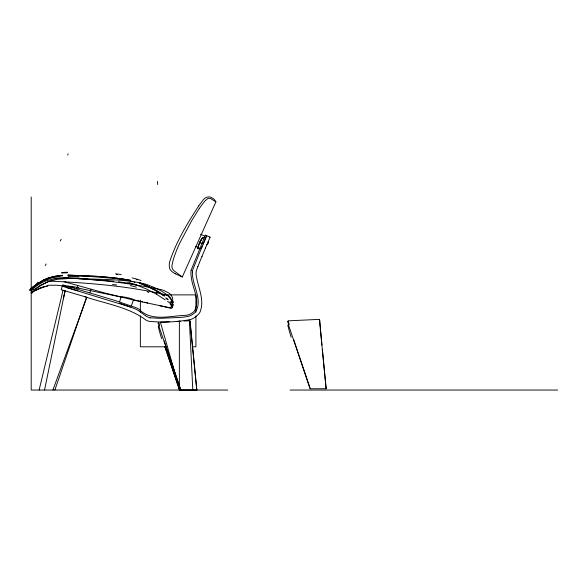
<?xml version="1.0" encoding="UTF-8"?>
<svg xmlns="http://www.w3.org/2000/svg" width="587" height="587" viewBox="0 0 587 587"><rect width="100%" height="100%" fill="white"/><g stroke="black" fill="none" stroke-linecap="round" stroke-linejoin="round"><path stroke-width="0.88" d="M173.121 305.915C171.646 293.544 156.67 288.54 146.743 284.446C125.934 278.803 104.082 279.992 82.752 278.509C66.412 278.003 47.364 275.978 34.244 287.865C31.896 288.753 28.895 297.462 33.672 291.277M192.389 272.163L192.397 273.968A19.342 19.342 0 0 0 192.595 275.919C193.703 287.747 203.102 301.982 194.869 312.724A20.083 20.083 0 0 1 191.157 315.256A10.639 10.639 0 0 1 188.926 316.173L188.016 316.4A61.415 61.415 0 0 1 180.429 317.398L160.06 318.33L150.228 317.809M172.754 301.168L172.673 298.922A8.35 8.35 0 0 0 170.986 295.012A10.434 10.434 0 0 0 168.968 293.089L164.353 290.697A46.116 46.116 0 0 0 161.674 289.758C124.737 282.076 86.715 277.871 48.948 277.849A13.905 13.905 0 0 0 47.76 278.069L42.469 280.733L31.206 288.701L33.789 289.64A1.658 1.658 0 0 0 34.457 289.464L40.121 285.348L48.64 281.525A11.498 11.498 0 0 1 50.343 281.151C89.275 282.897 128.758 286.038 166.715 295.004A12.562 12.562 0 0 1 168.3 295.907L169.658 296.971A8.416 8.416 0 0 1 171.103 298.739L172.585 302.584M172.439 306.744L172.16 307.427M210.058 237.229L209.764 237.038M203.036 238.043L202.985 237.596A6.178 0.675 -63.1 0 0 202.346 238.139M191.098 270.556L190.995 271.194A8.57 8.57 0 0 0 190.944 271.752L190.907 273.05A22.533 22.533 0 0 0 191.274 276.91C192.103 287.879 201.194 301.388 193.893 311.631A17.654 17.654 0 0 1 191.494 313.377L190.863 313.766A11.667 11.667 0 0 1 187.767 314.984L186.695 315.175A37.854 37.854 0 0 1 185.881 315.322C170.406 315.681 151.424 322.043 139.104 309.312A20.883 20.883 0 0 0 135.92 307.632L114.34 300.265L62.655 284.805L61.209 289.729L86.553 297.191L54.862 390.047M44.539 390.047L65.032 290.858M63.374 298.827L64.122 295.298M64.181 295.298L65.098 290.858M173.048 304.213L171.69 308.41L164.602 306.832M39.124 390.047L63.044 290.264M172.666 304.763L172.409 305.482M76.684 288.929L77.675 285.561M89.877 292.84L90.941 289.259M165.189 299.847L156.494 294.197L157.301 291.534L155.804 290.704M119.557 301.901L121.076 297.117M131.356 305.834L133.44 300.045M52.918 390.047L86.861 297.293M197.848 266.579L196.293 270.908L196.043 273.388A13.934 13.934 0 0 0 196.131 274.709C197.709 286.948 204.966 299.649 200.079 311.924A10.97 10.97 0 0 1 198.428 314.353L195.398 316.965A26.232 26.232 0 0 1 193.49 318.176L192.323 318.8A13.398 13.398 0 0 1 190.562 319.504C176.981 322.146 162.731 322.681 148.981 321.28A15.277 15.277 0 0 1 146.493 320.421C128.553 306.869 105.469 303.765 84.579 296.618M197.826 266.623L199.521 262.374M199.485 262.462L202.009 256.321M205.773 237.904L202.963 237.596A6.163 0.653 -62.4 0 0 202.229 238.41M201.943 256.468L205.472 248.037M205.905 237.596L201.238 248.646L197.885 248.661A6.354 0.697 -67.5 0 0 198.171 248.36L198.45 248.066M202.097 246.613L193.108 268.839A24.294 24.294 0 0 0 192.749 269.961L192.617 270.475A7.858 7.858 0 0 0 192.382 272.163M203.139 244.155L206.712 235.739M205.377 248.272L210.08 237.17L205.362 235.16L191.296 269.734A12.224 12.224 0 0 0 191.098 270.556M175.271 273.755L182.293 276.998L215.906 201.84L214.556 199.815A7.484 7.484 0 0 0 212.868 198.399C209.089 195.251 204.225 197.32 202.133 201.4A97.427 97.427 0 0 0 198.766 205.861M172.747 301.168A13.912 13.912 0 0 1 171.492 306.091L170.465 307.867L135.78 300.573L104.112 292.803L63.998 281.679M199.433 208.253L191.736 220.587L180.202 242.255A114.091 114.091 0 0 0 173.048 260.467L171.976 265.405A9.128 9.128 0 0 0 171.962 266.968L172.02 267.415A4.608 4.608 0 0 0 172.6 269.073L173.202 269.917A10.14 10.14 0 0 0 173.833 270.6L182.293 276.998M198.758 205.861C187.231 223.515 176.041 241.998 169.562 262.14A17.441 17.441 0 0 0 169.298 264.399A20.596 20.596 0 0 0 169.269 265.529L169.504 267.797A6.068 6.068 0 0 0 170.435 269.925L171.683 271.311A17.661 17.661 0 0 0 175.286 273.733M32.351 292.084L31.881 292.759L34.237 290.132L40.672 285.59L48.78 281.408L57.717 279.251L68.613 278.554M32.534 291.842L32.857 291.453M29.922 290.675L32.285 288.085L36.409 285.069M30.326 289.362L29.688 289.963L36.805 284.181M30.385 289.288L33.98 286.089M205.611 200.387L207.791 198.553A2.179 2.179 0 0 1 208.385 198.377L209.698 198.369A5.129 5.129 0 0 1 210.498 198.509L215.906 201.84M34.017 286.75L34.435 286.449M34.2 285.957L35.785 284.878M35.653 285.605L36.211 285.223M37.392 284.424L37.817 284.137M37.95 284.035L43.783 280.527M36.049 284.702L36.607 284.335M36.79 284.211L41.163 281.437M38.338 283.183L44.12 279.794M39.05 283.33L39.718 282.897M41.171 282.002L41.56 281.767M41.538 281.217L42.726 280.535M41.963 281.533L42.374 281.298M34.406 291.042L39.102 288.503L47.921 285.774M43.152 280.307L45.272 279.251M34.457 290.947L43.768 286.772L39.256 288.408M44.106 280.381L44.524 280.168M45.126 279.867L46.578 279.221M206.837 244.816L208.187 243.378L208.297 241.374M45.713 279.045L52.801 276.675L62.567 275.318M46.38 278.744L46.865 278.539M46.806 279.148L47.298 278.95M48.596 278.451L55.398 276.712L62.538 275.89M48.846 277.798L55.552 276.11L62.655 275.303M50.445 277.871L51.003 277.71M43.592 286.882L47.848 285.854M48.464 285.231L56.668 285.238L69.934 286.75M161.249 322.197L169.401 321.779M176.298 321.434L180.224 321.236M184.149 321.03L190.041 320.737L190.225 324.391M67.909 275.105L96.855 276.33M68.077 275.09L97.875 276.404M67.997 275.677L87.346 276.257L114.861 278.465M190.107 321.405L196.843 390.12L180.759 390.172L158.864 326.108M162.225 294.879L195.911 294.879L195.911 312.181M166.774 346.8L140.366 346.8L140.366 315.828M192.272 346.8L195.911 346.8L195.911 315.828M322.344 349.346L326.167 388.755L310.083 388.755L288.393 324.618M227.727 390.047L31.206 390.047L31.206 196.968M290.073 390.047L557.628 390.047M195.603 390.245L179.519 390.245L164.778 346.631M199.551 243.077L203.55 243.165M78.863 278.722L113.79 281.202M68.628 286.331L67.439 286.295L69.442 286.661M97.699 276.382L113.922 277.849M98.623 276.455L104.17 276.903M68.363 286.309L67.439 286.273L68.995 286.588M104.934 276.969L107.979 277.24M108.742 277.313L114.788 277.945M116.982 278.722L130.864 280.887M116.901 278.194L119.33 278.509M118.288 281.731L127.614 283.103M119.315 279.023L120.188 279.141M119.212 278.502L121.208 278.781M119.939 278.598L121.45 278.81M121.803 278.862L122.235 278.92M122.169 278.92L130.718 280.373M122.412 278.95L124.862 279.317M73.001 287.248L71.856 287.065M71.878 287.043L73.243 287.263M125.816 279.471L130.622 280.359M126.895 280.146L127.871 280.315M79.076 288.268L122.382 297.301M129.808 280.674L130.769 280.872M133.352 299.744L142.502 301.799M144.27 302.195L147.792 302.995M159.481 305.658L163.751 306.634M62.237 286.214L130.351 307.03M67.035 287.608L78.012 290.851M137.901 285.62L146.434 288.98L156.494 294.197M139.016 282.633L146.618 285.634L156.186 290.448M139.185 282.685L146.779 285.7L155.907 290.301M139.405 283.22L147.021 286.265L155.893 290.756M119.895 303.281L132.699 307.889A53.505 53.505 0 0 1 135.465 309.011L136.265 309.386A17.412 17.412 0 0 1 138.833 310.89L145.444 315.659M200.49 234.264L204.936 236.157M195.339 246.357L199.815 248.257M156.421 290.58L157.147 290.991M157.074 290.939L157.925 291.475M157.734 291.365L159.07 292.209M158.307 291.724L158.688 291.966M158.894 292.099L160.794 293.317M159.444 292.451L159.825 292.693M163.142 294.821L164.133 295.459M160.574 293.17L163.377 294.975M158.241 292.135L157.301 291.534M158.057 292.018L158.835 292.509M158.629 292.377L160.743 293.742M159.393 292.869L159.774 293.111M164.485 296.156L160.522 293.603M167.581 301.425L170.501 303.508M180.95 390.172L164.162 340.966M165.336 347.82L165.769 349.082M166.099 350.065L166.429 351.041M167.097 353L167.427 353.976M167.757 354.959L168.095 355.935M168.308 356.558L168.726 357.806M310.266 388.755L293.647 339.491M164.947 346.66L165.24 347.526M168.939 358.43L169.364 359.677M169.57 360.301L169.995 361.548M170.208 362.172L174.53 374.939M174.801 375.739L178.074 385.41M178.888 387.824L179.71 390.245M158.732 322.637L159.04 323.628M288.268 321.096L288.584 322.138M160.368 322.08L179.813 390.047M190.239 324.516L190.393 326.049M190.489 327.003L191.046 332.572M191.076 332.851L192.22 344.29M192.243 344.518L196.814 390.12M321.933 345.097L319.724 320.788M319.776 323.129L320.113 326.621M320.201 327.531L320.751 333.174M320.781 333.489L323.679 363.382M323.738 364.013L324.86 375.636M324.941 376.45L326.13 388.755M319.71 320.656L319.68 320.289M158.637 322.329L158.82 325.99M189.366 320.084L192.807 390.047M319.768 323.004L319.592 319.35L288.18 320.84L288.356 324.494M179.365 321.067L179.365 390.047M140.366 300.339L140.366 312.181M36.724 283.91A159.789 1.159 -61.5 0 1 37.597 282.244M61.18 239.342A159.51 1.042 -60.8 0 1 60.234 241.022M68.246 276.778A84.968 35.139 1.9 0 1 79.04 276.969M112.557 284.534A103.547 44.627 2.4 0 1 116.74 284.996M127.841 282.699A50.555 26.532 2 0 1 131.767 283.492M130.314 285.634A49.631 26.789 1.5 0 1 136.404 287.168M147.095 291.548A60.006 2.597 30.4 0 1 148.805 292.597M170.839 303.618A23.032 3.603 21.7 0 1 172.123 305.196M170.157 304.11A61.349 7.315 32.8 0 1 171.485 306.091M132.148 277.893A52.771 33.444 -2.4 0 1 141.049 280.564M115.507 273.799A107.201 54.217 1.3 0 1 121.215 274.547M63.491 278.091A60.402 30.282 2.5 0 1 68.393 277.937M33.437 286.221A48.435 0.903 -31 0 1 33.004 286.405M48.083 279.023A26.686 7.051 -11.5 0 0 45.881 279.962A28.462 7.587 -11.7 0 0 44.495 280.571M47.356 278.708A22.035 7.895 -6.2 0 1 49.308 278.003M61.73 272.522A60.608 35.836 3.8 0 1 67.6 272.251M114.861 277.761A99.563 44.487 2.2 0 1 116.982 278.011M129.081 283.007A52.984 28.433 1.6 0 1 136.962 284.937M136.199 279.507A52.625 33.488 -2.5 0 1 137.167 279.801M116.52 274.452A107.524 54.364 1.3 0 1 117.473 274.569M45.236 265.551A150.954 1.761 -59.1 0 1 46.146 263.981M32.652 287.366A49.418 1.108 -31.3 0 1 32.439 287.388M47.077 279.397A22.372 8.108 -6.3 0 1 49.066 278.664M61.598 273.058A60.828 36.049 3.8 0 1 67.512 272.786M114.935 278.282A99.863 44.656 2.1 0 1 117.07 278.539M129.316 283.411A52.823 28.675 1.4 0 1 137.285 285.377M134.041 282.031A55.816 0.763 31.9 0 1 134.981 282.618M165.85 297.888A24.537 3.089 24.5 0 1 167.889 299.157M172.651 300.896A23.216 3.933 19.8 0 1 172.299 301.586M172.637 301.799A61.716 8.049 29.7 0 1 170.01 301.762M132.053 281.364A56.8 0.484 32.3 0 1 132.633 281.731M166.106 298.592A25.41 3.155 24.7 0 1 168.212 299.898M173.187 301.74A23.972 4.021 20 0 1 172.849 302.459M173.231 302.709A62.684 8.071 29.9 0 1 170.626 302.687M122.742 297.308A5.745 0.462 12.9 0 1 124.928 297.183A5.745 0.462 12.9 0 1 132.361 299.01A5.745 0.462 12.9 0 1 131.356 299.421M127.944 298.754A5.745 0.462 12.9 0 1 127.408 298.629M124.062 297.756A5.745 0.462 12.9 0 1 123.703 297.638M133.344 299.377A5.738 0.44 13.1 0 1 132.956 299.539M68.246 286.192A5.76 0.433 8.4 0 1 76.376 287.241A5.76 0.433 8.4 0 1 77.675 288.063M74.314 287.725A5.76 0.433 8.4 0 1 69.574 286.933M159.642 325.968A17.918 0.44 76.6 0 1 159.356 324.472M161.674 338.721A36.467 5.056 70.4 0 1 158.255 326.658M158.028 323.562A17.5 2.128 69.8 0 1 158.541 322.923M201.062 240.318A6.633 0.756 -63.4 0 1 202.177 238.557M199.558 243.187A6.472 0.895 -64.7 0 1 201.092 240.244M199.499 243.047A6.479 1.005 -65 0 1 201.172 239.885M197.848 248.712A5.745 0.903 -65 0 1 199.397 243.113M198.068 248.617A6.354 0.741 -68.4 0 1 197.87 248.675M198.002 248.374A5.745 0.668 -68.2 0 1 199.602 243.209M199.345 242.981A6.442 1.005 -65 0 1 202.977 237.566M202.838 237.918A5.811 0.616 -62.4 0 1 203.249 237.64M150.191 317.934A16.465 16.465 0 0 1 145.466 315.63M291.167 337.239A36.467 5.056 70.6 0 1 287.791 325.169M287.571 322.065A17.5 2.128 70 0 1 288.085 321.434M289.171 324.479A17.918 0.44 76.8 0 1 288.892 322.982M67.769 155.122A286.331 1.115 -75.6 0 1 68.092 153.845M157.514 181.42A192.529 4.564 86.7 0 1 157.668 184.523M34.552 290.558A24.617 24.603 -6.2 0 1 36.387 289.252M199.514 208.304A67.989 67.989 0 0 1 205.56 200.343"/></g></svg>
